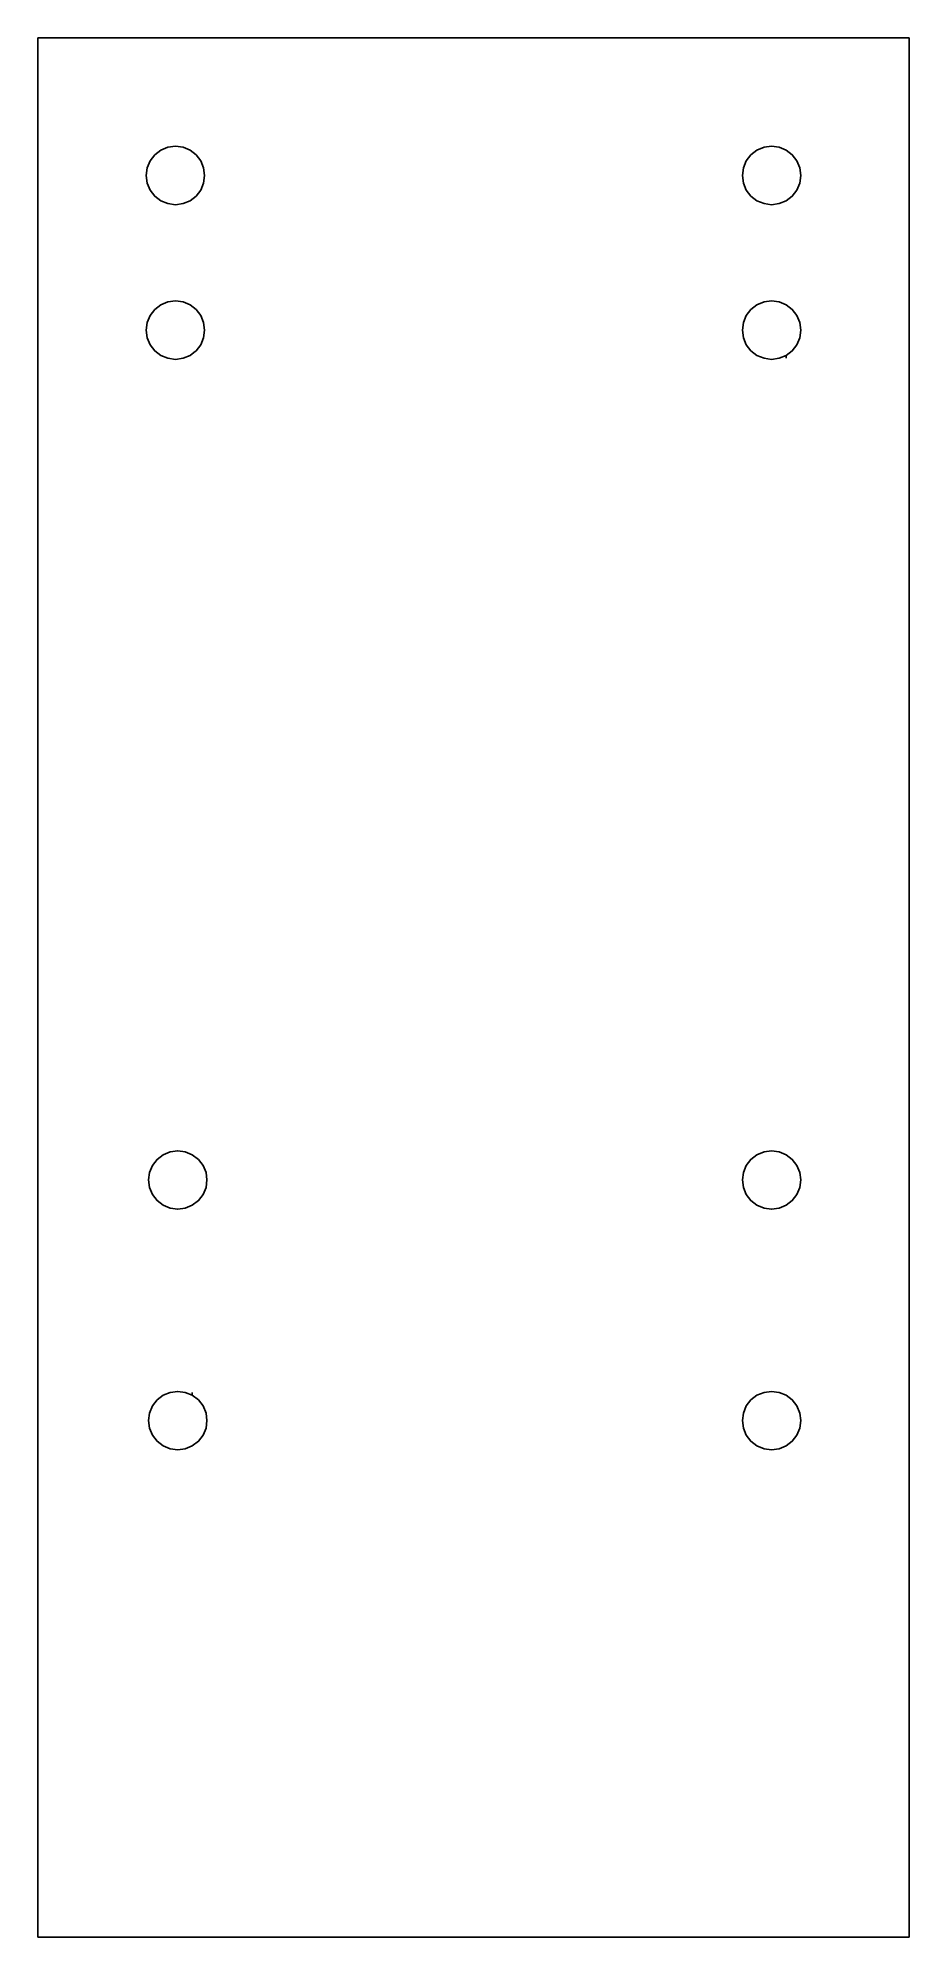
# Model space of a CAD drawing. Header units: metres. Extents: x 0 to 51, y -111 to 0.
import ezdxf

# ---------------------------------------------------------------- set-up
doc = ezdxf.new("R2010")
doc.units = ezdxf.units.M

msp = doc.modelspace()

# ---------------------------------------------------------------- linework, layer by layer
at = {"layer": 'Group#11'}
for p, q in [((43.54, -18.47, 4), (43.54, -18.64, 4)), ((8.98, -78.98, 4), (8.98, -78.81, 4))]:
    msp.add_line(p, q, dxfattribs=at)
for points in [[(0, 0, 4), (50.69, 0, 4), (50.69, 0, -6), (0, 0, -6), (0, 0, 4)], [(0, 0, -6), (50.69, 0, -6), (50.69, -110.5, -6), (0, -110.5, -6), (0, 0, -6)], [(0, -110.5, 4), (0, 0, 4), (0, 0, -6), (0, -110.5, -6), (0, -110.5, 4)], [(0, -110.5, 4), (50.69, -110.5, 4), (50.69, 0, 4), (0, 0, 4), (0, -110.5, 4)], [(50.69, 0, 4), (50.69, -110.5, 4), (50.69, -110.5, -6), (50.69, 0, -6), (50.69, 0, 4)], [(9.47, -7.15, -6), (9.2, -6.8, -6), (8.85, -6.53, -6), (8.44, -6.36, -6), (8, -6.3, -6), (7.56, -6.36, -6), (7.15, -6.53, -6), (6.8, -6.8, -6), (6.53, -7.15, -6), (6.36, -7.56, -6), (6.3, -8, -6), (6.36, -8.44, -6), (6.53, -8.85, -6), (6.8, -9.2, -6), (7.15, -9.47, -6), (7.56, -9.64, -6), (8, -9.7, -6), (8.44, -9.64, -6), (8.85, -9.47, -6), (9.2, -9.2, -6), (9.47, -8.85, -6), (9.64, -8.44, -6), (9.7, -8, -6), (9.64, -7.56, -6), (9.47, -7.15, -6)], [(7.15, -6.53, 4), (7.56, -6.36, 4), (8, -6.3, 4), (8.44, -6.36, 4), (8.85, -6.53, 4), (9.2, -6.8, 4), (9.47, -7.15, 4), (9.64, -7.56, 4), (9.7, -8, 4), (9.64, -8.44, 4), (9.47, -8.85, 4), (9.2, -9.2, 4), (8.85, -9.47, 4), (8.44, -9.64, 4), (8, -9.7, 4), (7.56, -9.64, 4), (7.15, -9.47, 4), (6.8, -9.2, 4), (6.53, -8.85, 4), (6.36, -8.44, 4), (6.3, -8, 4), (6.36, -7.56, 4), (6.53, -7.15, 4), (6.8, -6.8, 4), (7.15, -6.53, 4)], [(7.15, -6.53, 4), (6.8, -6.8, 4), (6.8, -6.8, -6), (7.15, -6.53, -6), (7.15, -6.53, 4)], [(7.56, -6.36, 4), (7.15, -6.53, 4), (7.15, -6.53, -6), (7.56, -6.36, -6), (7.56, -6.36, 4)], [(8, -6.3, 4), (7.56, -6.36, 4), (7.56, -6.36, -6), (8, -6.3, -6), (8, -6.3, 4)], [(8.44, -6.36, 4), (8, -6.3, 4), (8, -6.3, -6), (8.44, -6.36, -6), (8.44, -6.36, 4)], [(8.85, -6.53, 4), (8.44, -6.36, 4), (8.44, -6.36, -6), (8.85, -6.53, -6), (8.85, -6.53, 4)], [(9.2, -6.8, 4), (8.85, -6.53, 4), (8.85, -6.53, -6), (9.2, -6.8, -6), (9.2, -6.8, 4)], [(42.69, -6.3, -6), (42.25, -6.36, -6), (41.84, -6.53, -6), (41.49, -6.8, -6), (41.22, -7.15, -6), (41.05, -7.56, -6), (40.99, -8, -6), (41.05, -8.44, -6), (41.22, -8.85, -6), (41.49, -9.2, -6), (41.84, -9.47, -6), (42.25, -9.64, -6), (42.69, -9.7, -6), (43.13, -9.64, -6), (43.54, -9.47, -6), (43.89, -9.2, -6), (44.16, -8.85, -6), (44.33, -8.44, -6), (44.39, -8, -6), (44.33, -7.56, -6), (44.16, -7.15, -6), (43.89, -6.8, -6), (43.54, -6.53, -6), (43.13, -6.36, -6), (42.69, -6.3, -6)], [(42.25, -9.64, 4), (41.84, -9.47, 4), (41.49, -9.2, 4), (41.22, -8.85, 4), (41.05, -8.44, 4), (40.99, -8, 4), (41.05, -7.56, 4), (41.22, -7.15, 4), (41.49, -6.8, 4), (41.84, -6.53, 4), (42.25, -6.36, 4), (42.69, -6.3, 4), (43.13, -6.36, 4), (43.54, -6.53, 4), (43.89, -6.8, 4), (44.16, -7.15, 4), (44.33, -7.56, 4), (44.39, -8, 4), (44.33, -8.44, 4), (44.16, -8.85, 4), (43.89, -9.2, 4), (43.54, -9.47, 4), (43.13, -9.64, 4), (42.69, -9.7, 4), (42.25, -9.64, 4)], [(41.84, -6.53, 4), (41.49, -6.8, 4), (41.49, -6.8, -6), (41.84, -6.53, -6), (41.84, -6.53, 4)], [(42.25, -6.36, 4), (41.84, -6.53, 4), (41.84, -6.53, -6), (42.25, -6.36, -6), (42.25, -6.36, 4)], [(42.69, -6.3, 4), (42.25, -6.36, 4), (42.25, -6.36, -6), (42.69, -6.3, -6), (42.69, -6.3, 4)], [(43.13, -6.36, 4), (42.69, -6.3, 4), (42.69, -6.3, -6), (43.13, -6.36, -6), (43.13, -6.36, 4)], [(43.54, -6.53, 4), (43.13, -6.36, 4), (43.13, -6.36, -6), (43.54, -6.53, -6), (43.54, -6.53, 4)], [(43.89, -6.8, 4), (43.54, -6.53, 4), (43.54, -6.53, -6), (43.89, -6.8, -6), (43.89, -6.8, 4)], [(6.36, -7.56, 4), (6.3, -8, 4), (6.3, -8, -6), (6.36, -7.56, -6), (6.36, -7.56, 4)], [(6.53, -7.15, 4), (6.36, -7.56, 4), (6.36, -7.56, -6), (6.53, -7.15, -6), (6.53, -7.15, 4)], [(6.8, -6.8, 4), (6.53, -7.15, 4), (6.53, -7.15, -6), (6.8, -6.8, -6), (6.8, -6.8, 4)], [(9.47, -7.15, 4), (9.2, -6.8, 4), (9.2, -6.8, -6), (9.47, -7.15, -6), (9.47, -7.15, 4)], [(9.64, -7.56, 4), (9.47, -7.15, 4), (9.47, -7.15, -6), (9.64, -7.56, -6), (9.64, -7.56, 4)], [(9.7, -8, 4), (9.64, -7.56, 4), (9.64, -7.56, -6), (9.7, -8, -6), (9.7, -8, 4)], [(41.05, -7.56, 4), (40.99, -8, 4), (40.99, -8, -6), (41.05, -7.56, -6), (41.05, -7.56, 4)], [(41.22, -7.15, 4), (41.05, -7.56, 4), (41.05, -7.56, -6), (41.22, -7.15, -6), (41.22, -7.15, 4)], [(41.49, -6.8, 4), (41.22, -7.15, 4), (41.22, -7.15, -6), (41.49, -6.8, -6), (41.49, -6.8, 4)], [(44.16, -7.15, 4), (43.89, -6.8, 4), (43.89, -6.8, -6), (44.16, -7.15, -6), (44.16, -7.15, 4)], [(44.33, -7.56, 4), (44.16, -7.15, 4), (44.16, -7.15, -6), (44.33, -7.56, -6), (44.33, -7.56, 4)], [(44.39, -8, 4), (44.33, -7.56, 4), (44.33, -7.56, -6), (44.39, -8, -6), (44.39, -8, 4)], [(6.3, -8, 4), (6.36, -8.44, 4), (6.36, -8.44, -6), (6.3, -8, -6), (6.3, -8, 4)], [(6.36, -8.44, 4), (6.53, -8.85, 4), (6.53, -8.85, -6), (6.36, -8.44, -6), (6.36, -8.44, 4)], [(9.47, -8.85, 4), (9.64, -8.44, 4), (9.64, -8.44, -6), (9.47, -8.85, -6), (9.47, -8.85, 4)], [(9.64, -8.44, 4), (9.7, -8, 4), (9.7, -8, -6), (9.64, -8.44, -6), (9.64, -8.44, 4)], [(40.99, -8, 4), (41.05, -8.44, 4), (41.05, -8.44, -6), (40.99, -8, -6), (40.99, -8, 4)], [(41.05, -8.44, 4), (41.22, -8.85, 4), (41.22, -8.85, -6), (41.05, -8.44, -6), (41.05, -8.44, 4)], [(44.16, -8.85, 4), (44.33, -8.44, 4), (44.33, -8.44, -6), (44.16, -8.85, -6), (44.16, -8.85, 4)], [(44.33, -8.44, 4), (44.39, -8, 4), (44.39, -8, -6), (44.33, -8.44, -6), (44.33, -8.44, 4)], [(6.53, -8.85, 4), (6.8, -9.2, 4), (6.8, -9.2, -6), (6.53, -8.85, -6), (6.53, -8.85, 4)], [(6.8, -9.2, 4), (7.15, -9.47, 4), (7.15, -9.47, -6), (6.8, -9.2, -6), (6.8, -9.2, 4)], [(7.15, -9.47, 4), (7.56, -9.64, 4), (7.56, -9.64, -6), (7.15, -9.47, -6), (7.15, -9.47, 4)], [(7.56, -9.64, 4), (8, -9.7, 4), (8, -9.7, -6), (7.56, -9.64, -6), (7.56, -9.64, 4)], [(8, -9.7, 4), (8.44, -9.64, 4), (8.44, -9.64, -6), (8, -9.7, -6), (8, -9.7, 4)], [(8.44, -9.64, 4), (8.85, -9.47, 4), (8.85, -9.47, -6), (8.44, -9.64, -6), (8.44, -9.64, 4)], [(8.85, -9.47, 4), (9.2, -9.2, 4), (9.2, -9.2, -6), (8.85, -9.47, -6), (8.85, -9.47, 4)], [(9.2, -9.2, 4), (9.47, -8.85, 4), (9.47, -8.85, -6), (9.2, -9.2, -6), (9.2, -9.2, 4)], [(41.22, -8.85, 4), (41.49, -9.2, 4), (41.49, -9.2, -6), (41.22, -8.85, -6), (41.22, -8.85, 4)], [(41.49, -9.2, 4), (41.84, -9.47, 4), (41.84, -9.47, -6), (41.49, -9.2, -6), (41.49, -9.2, 4)], [(41.84, -9.47, 4), (42.25, -9.64, 4), (42.25, -9.64, -6), (41.84, -9.47, -6), (41.84, -9.47, 4)], [(42.25, -9.64, 4), (42.69, -9.7, 4), (42.69, -9.7, -6), (42.25, -9.64, -6), (42.25, -9.64, 4)], [(42.69, -9.7, 4), (43.13, -9.64, 4), (43.13, -9.64, -6), (42.69, -9.7, -6), (42.69, -9.7, 4)], [(43.13, -9.64, 4), (43.54, -9.47, 4), (43.54, -9.47, -6), (43.13, -9.64, -6), (43.13, -9.64, 4)], [(43.54, -9.47, 4), (43.89, -9.2, 4), (43.89, -9.2, -6), (43.54, -9.47, -6), (43.54, -9.47, 4)], [(43.89, -9.2, 4), (44.16, -8.85, 4), (44.16, -8.85, -6), (43.89, -9.2, -6), (43.89, -9.2, 4)], [(8.85, -18.47, -6), (9.07, -18.3, -6), (9.2, -18.2, -6), (9.47, -17.85, -6), (9.64, -17.44, -6), (9.7, -17, -6), (9.64, -16.56, -6), (9.47, -16.15, -6), (9.2, -15.8, -6), (8.85, -15.53, -6), (8.44, -15.36, -6), (8, -15.3, -6), (7.56, -15.36, -6), (7.15, -15.53, -6), (6.8, -15.8, -6), (6.53, -16.15, -6), (6.36, -16.56, -6), (6.3, -17, -6), (6.36, -17.44, -6), (6.53, -17.85, -6), (6.8, -18.2, -6), (7.15, -18.47, -6), (7.56, -18.64, -6), (8, -18.7, -6), (8.44, -18.64, -6), (8.85, -18.47, -6)], [(9.2, -18.2, 4), (9.07, -18.3, 4), (8.85, -18.47, 4), (8.44, -18.64, 4), (8, -18.7, 4), (7.56, -18.64, 4), (7.15, -18.47, 4), (6.8, -18.2, 4), (6.53, -17.85, 4), (6.36, -17.44, 4), (6.3, -17, 4), (6.36, -16.56, 4), (6.53, -16.15, 4), (6.8, -15.8, 4), (7.15, -15.53, 4), (7.56, -15.36, 4), (8, -15.3, 4), (8.44, -15.36, 4), (8.85, -15.53, 4), (9.2, -15.8, 4), (9.47, -16.15, 4), (9.64, -16.56, 4), (9.7, -17, 4), (9.64, -17.44, 4), (9.47, -17.85, 4), (9.2, -18.2, 4)], [(7.56, -15.36, 4), (7.15, -15.53, 4), (7.15, -15.53, -6), (7.56, -15.36, -6), (7.56, -15.36, 4)], [(8, -15.3, 4), (7.56, -15.36, 4), (7.56, -15.36, -6), (8, -15.3, -6), (8, -15.3, 4)], [(8.44, -15.36, 4), (8, -15.3, 4), (8, -15.3, -6), (8.44, -15.36, -6), (8.44, -15.36, 4)], [(8.85, -15.53, 4), (8.44, -15.36, 4), (8.44, -15.36, -6), (8.85, -15.53, -6), (8.85, -15.53, 4)], [(43.13, -18.64, -6), (43.54, -18.47, -6), (43.89, -18.2, -6), (44.16, -17.85, -6), (44.33, -17.44, -6), (44.39, -17, -6), (44.33, -16.56, -6), (44.16, -16.15, -6), (43.89, -15.8, -6), (43.54, -15.53, -6), (43.13, -15.36, -6), (42.69, -15.3, -6), (42.25, -15.36, -6), (41.84, -15.53, -6), (41.49, -15.8, -6), (41.22, -16.15, -6), (41.05, -16.56, -6), (40.99, -17, -6), (41.05, -17.44, -6), (41.22, -17.85, -6), (41.49, -18.2, -6), (41.84, -18.47, -6), (42.25, -18.64, -6), (42.69, -18.7, -6), (43.13, -18.64, -6)], [(42.25, -15.36, 4), (42.69, -15.3, 4), (43.13, -15.36, 4), (43.54, -15.53, 4), (43.89, -15.8, 4), (44.16, -16.15, 4), (44.33, -16.56, 4), (44.39, -17, 4), (44.33, -17.44, 4), (44.16, -17.85, 4), (43.89, -18.2, 4), (43.54, -18.47, 4), (43.13, -18.64, 4), (42.69, -18.7, 4), (42.25, -18.64, 4), (41.84, -18.47, 4), (41.49, -18.2, 4), (41.22, -17.85, 4), (41.05, -17.44, 4), (40.99, -17, 4), (41.05, -16.56, 4), (41.22, -16.15, 4), (41.49, -15.8, 4), (41.84, -15.53, 4), (42.25, -15.36, 4)], [(42.25, -15.36, 4), (41.84, -15.53, 4), (41.84, -15.53, -6), (42.25, -15.36, -6), (42.25, -15.36, 4)], [(42.69, -15.3, 4), (42.25, -15.36, 4), (42.25, -15.36, -6), (42.69, -15.3, -6), (42.69, -15.3, 4)], [(43.13, -15.36, 4), (42.69, -15.3, 4), (42.69, -15.3, -6), (43.13, -15.36, -6), (43.13, -15.36, 4)], [(43.54, -15.53, 4), (43.13, -15.36, 4), (43.13, -15.36, -6), (43.54, -15.53, -6), (43.54, -15.53, 4)], [(6.36, -16.56, 4), (6.3, -17, 4), (6.3, -17, -6), (6.36, -16.56, -6), (6.36, -16.56, 4)], [(6.53, -16.15, 4), (6.36, -16.56, 4), (6.36, -16.56, -6), (6.53, -16.15, -6), (6.53, -16.15, 4)], [(6.8, -15.8, 4), (6.53, -16.15, 4), (6.53, -16.15, -6), (6.8, -15.8, -6), (6.8, -15.8, 4)], [(7.15, -15.53, 4), (6.8, -15.8, 4), (6.8, -15.8, -6), (7.15, -15.53, -6), (7.15, -15.53, 4)], [(9.2, -15.8, 4), (8.85, -15.53, 4), (8.85, -15.53, -6), (9.2, -15.8, -6), (9.2, -15.8, 4)], [(9.47, -16.15, 4), (9.2, -15.8, 4), (9.2, -15.8, -6), (9.47, -16.15, -6), (9.47, -16.15, 4)], [(9.64, -16.56, 4), (9.47, -16.15, 4), (9.47, -16.15, -6), (9.64, -16.56, -6), (9.64, -16.56, 4)], [(9.7, -17, 4), (9.64, -16.56, 4), (9.64, -16.56, -6), (9.7, -17, -6), (9.7, -17, 4)], [(41.05, -16.56, 4), (40.99, -17, 4), (40.99, -17, -6), (41.05, -16.56, -6), (41.05, -16.56, 4)], [(41.22, -16.15, 4), (41.05, -16.56, 4), (41.05, -16.56, -6), (41.22, -16.15, -6), (41.22, -16.15, 4)], [(41.49, -15.8, 4), (41.22, -16.15, 4), (41.22, -16.15, -6), (41.49, -15.8, -6), (41.49, -15.8, 4)], [(41.84, -15.53, 4), (41.49, -15.8, 4), (41.49, -15.8, -6), (41.84, -15.53, -6), (41.84, -15.53, 4)], [(43.89, -15.8, 4), (43.54, -15.53, 4), (43.54, -15.53, -6), (43.89, -15.8, -6), (43.89, -15.8, 4)], [(44.16, -16.15, 4), (43.89, -15.8, 4), (43.89, -15.8, -6), (44.16, -16.15, -6), (44.16, -16.15, 4)], [(44.33, -16.56, 4), (44.16, -16.15, 4), (44.16, -16.15, -6), (44.33, -16.56, -6), (44.33, -16.56, 4)], [(44.39, -17, 4), (44.33, -16.56, 4), (44.33, -16.56, -6), (44.39, -17, -6), (44.39, -17, 4)], [(6.3, -17, 4), (6.36, -17.44, 4), (6.36, -17.44, -6), (6.3, -17, -6), (6.3, -17, 4)], [(6.36, -17.44, 4), (6.53, -17.85, 4), (6.53, -17.85, -6), (6.36, -17.44, -6), (6.36, -17.44, 4)], [(9.47, -17.85, 4), (9.64, -17.44, 4), (9.64, -17.44, -6), (9.47, -17.85, -6), (9.47, -17.85, 4)], [(9.64, -17.44, 4), (9.7, -17, 4), (9.7, -17, -6), (9.64, -17.44, -6), (9.64, -17.44, 4)], [(40.99, -17, 4), (41.05, -17.44, 4), (41.05, -17.44, -6), (40.99, -17, -6), (40.99, -17, 4)], [(41.05, -17.44, 4), (41.22, -17.85, 4), (41.22, -17.85, -6), (41.05, -17.44, -6), (41.05, -17.44, 4)], [(44.16, -17.85, 4), (44.33, -17.44, 4), (44.33, -17.44, -6), (44.16, -17.85, -6), (44.16, -17.85, 4)], [(44.33, -17.44, 4), (44.39, -17, 4), (44.39, -17, -6), (44.33, -17.44, -6), (44.33, -17.44, 4)], [(6.53, -17.85, 4), (6.8, -18.2, 4), (6.8, -18.2, -6), (6.53, -17.85, -6), (6.53, -17.85, 4)], [(6.8, -18.2, 4), (7.15, -18.47, 4), (7.15, -18.47, -6), (6.8, -18.2, -6), (6.8, -18.2, 4)], [(7.15, -18.47, 4), (7.56, -18.64, 4), (7.56, -18.64, -6), (7.15, -18.47, -6), (7.15, -18.47, 4)], [(7.56, -18.64, 4), (8, -18.7, 4), (8, -18.7, -6), (7.56, -18.64, -6), (7.56, -18.64, 4)], [(8, -18.7, 4), (8.44, -18.64, 4), (8.44, -18.64, -6), (8, -18.7, -6), (8, -18.7, 4)], [(8.44, -18.64, 4), (8.85, -18.47, 4), (8.85, -18.47, -6), (8.44, -18.64, -6), (8.44, -18.64, 4)], [(8.85, -18.47, 4), (9.07, -18.3, 4), (9.07, -18.3, -6), (8.85, -18.47, -6), (8.85, -18.47, 4)], [(9.07, -18.3, 4), (9.2, -18.2, 4), (9.2, -18.2, -6), (9.07, -18.3, -6), (9.07, -18.3, 4)], [(9.2, -18.2, 4), (9.47, -17.85, 4), (9.47, -17.85, -6), (9.2, -18.2, -6), (9.2, -18.2, 4)], [(41.22, -17.85, 4), (41.49, -18.2, 4), (41.49, -18.2, -6), (41.22, -17.85, -6), (41.22, -17.85, 4)], [(41.49, -18.2, 4), (41.84, -18.47, 4), (41.84, -18.47, -6), (41.49, -18.2, -6), (41.49, -18.2, 4)], [(41.84, -18.47, 4), (42.25, -18.64, 4), (42.25, -18.64, -6), (41.84, -18.47, -6), (41.84, -18.47, 4)], [(42.25, -18.64, 4), (42.69, -18.7, 4), (42.69, -18.7, -6), (42.25, -18.64, -6), (42.25, -18.64, 4)], [(42.69, -18.7, 4), (43.13, -18.64, 4), (43.13, -18.64, -6), (42.69, -18.7, -6), (42.69, -18.7, 4)], [(43.13, -18.64, 4), (43.54, -18.47, 4), (43.54, -18.47, -6), (43.13, -18.64, -6), (43.13, -18.64, 4)], [(43.54, -18.47, 4), (43.89, -18.2, 4), (43.89, -18.2, -6), (43.54, -18.47, -6), (43.54, -18.47, 4)], [(43.89, -18.2, 4), (44.16, -17.85, 4), (44.16, -17.85, -6), (43.89, -18.2, -6), (43.89, -18.2, 4)], [(8.13, -68.15, -6), (8.57, -68.09, -6), (8.98, -67.92, -6), (9.34, -67.65, -6), (9.61, -67.3, -6), (9.78, -66.89, -6), (9.83, -66.45, -6), (9.78, -66.01, -6), (9.61, -65.6, -6), (9.34, -65.25, -6), (8.98, -64.98, -6), (8.57, -64.81, -6), (8.13, -64.75, -6), (7.69, -64.81, -6), (7.28, -64.98, -6), (6.93, -65.25, -6), (6.66, -65.6, -6), (6.49, -66.01, -6), (6.43, -66.45, -6), (6.49, -66.89, -6), (6.66, -67.3, -6), (6.93, -67.65, -6), (7.28, -67.92, -6), (7.69, -68.09, -6), (8.13, -68.15, -6)], [(9.34, -65.25, 4), (9.61, -65.6, 4), (9.78, -66.01, 4), (9.83, -66.45, 4), (9.78, -66.89, 4), (9.61, -67.3, 4), (9.34, -67.65, 4), (8.98, -67.92, 4), (8.57, -68.09, 4), (8.13, -68.15, 4), (7.69, -68.09, 4), (7.28, -67.92, 4), (6.93, -67.65, 4), (6.66, -67.3, 4), (6.49, -66.89, 4), (6.43, -66.45, 4), (6.49, -66.01, 4), (6.66, -65.6, 4), (6.93, -65.25, 4), (7.28, -64.98, 4), (7.69, -64.81, 4), (8.13, -64.75, 4), (8.57, -64.81, 4), (8.98, -64.98, 4), (9.34, -65.25, 4)], [(7.28, -64.98, 4), (6.93, -65.25, 4), (6.93, -65.25, -6), (7.28, -64.98, -6), (7.28, -64.98, 4)], [(7.69, -64.81, 4), (7.28, -64.98, 4), (7.28, -64.98, -6), (7.69, -64.81, -6), (7.69, -64.81, 4)], [(8.13, -64.75, 4), (7.69, -64.81, 4), (7.69, -64.81, -6), (8.13, -64.75, -6), (8.13, -64.75, 4)], [(8.57, -64.81, 4), (8.13, -64.75, 4), (8.13, -64.75, -6), (8.57, -64.81, -6), (8.57, -64.81, 4)], [(8.98, -64.98, 4), (8.57, -64.81, 4), (8.57, -64.81, -6), (8.98, -64.98, -6), (8.98, -64.98, 4)], [(9.34, -65.25, 4), (8.98, -64.98, 4), (8.98, -64.98, -6), (9.34, -65.25, -6), (9.34, -65.25, 4)], [(42.25, -68.09, -6), (42.69, -68.15, -6), (43.13, -68.09, -6), (43.54, -67.92, -6), (43.89, -67.65, -6), (44.16, -67.3, -6), (44.33, -66.89, -6), (44.39, -66.45, -6), (44.33, -66.01, -6), (44.16, -65.6, -6), (43.89, -65.25, -6), (43.54, -64.98, -6), (43.13, -64.81, -6), (42.69, -64.75, -6), (42.25, -64.81, -6), (41.84, -64.98, -6), (41.49, -65.25, -6), (41.22, -65.6, -6), (41.05, -66.01, -6), (40.99, -66.45, -6), (41.05, -66.89, -6), (41.22, -67.3, -6), (41.49, -67.65, -6), (41.84, -67.92, -6), (42.25, -68.09, -6)], [(43.89, -65.25, 4), (44.16, -65.6, 4), (44.33, -66.01, 4), (44.39, -66.45, 4), (44.33, -66.89, 4), (44.16, -67.3, 4), (43.89, -67.65, 4), (43.54, -67.92, 4), (43.13, -68.09, 4), (42.69, -68.15, 4), (42.25, -68.09, 4), (41.84, -67.92, 4), (41.49, -67.65, 4), (41.22, -67.3, 4), (41.05, -66.89, 4), (40.99, -66.45, 4), (41.05, -66.01, 4), (41.22, -65.6, 4), (41.49, -65.25, 4), (41.84, -64.98, 4), (42.25, -64.81, 4), (42.69, -64.75, 4), (43.13, -64.81, 4), (43.54, -64.98, 4), (43.89, -65.25, 4)], [(41.84, -64.98, 4), (41.49, -65.25, 4), (41.49, -65.25, -6), (41.84, -64.98, -6), (41.84, -64.98, 4)], [(42.25, -64.81, 4), (41.84, -64.98, 4), (41.84, -64.98, -6), (42.25, -64.81, -6), (42.25, -64.81, 4)], [(42.69, -64.75, 4), (42.25, -64.81, 4), (42.25, -64.81, -6), (42.69, -64.75, -6), (42.69, -64.75, 4)], [(43.13, -64.81, 4), (42.69, -64.75, 4), (42.69, -64.75, -6), (43.13, -64.81, -6), (43.13, -64.81, 4)], [(43.54, -64.98, 4), (43.13, -64.81, 4), (43.13, -64.81, -6), (43.54, -64.98, -6), (43.54, -64.98, 4)], [(43.89, -65.25, 4), (43.54, -64.98, 4), (43.54, -64.98, -6), (43.89, -65.25, -6), (43.89, -65.25, 4)], [(6.49, -66.01, 4), (6.43, -66.45, 4), (6.43, -66.45, -6), (6.49, -66.01, -6), (6.49, -66.01, 4)], [(6.66, -65.6, 4), (6.49, -66.01, 4), (6.49, -66.01, -6), (6.66, -65.6, -6), (6.66, -65.6, 4)], [(6.93, -65.25, 4), (6.66, -65.6, 4), (6.66, -65.6, -6), (6.93, -65.25, -6), (6.93, -65.25, 4)], [(9.61, -65.6, 4), (9.34, -65.25, 4), (9.34, -65.25, -6), (9.61, -65.6, -6), (9.61, -65.6, 4)], [(9.78, -66.01, 4), (9.61, -65.6, 4), (9.61, -65.6, -6), (9.78, -66.01, -6), (9.78, -66.01, 4)], [(9.83, -66.45, 4), (9.78, -66.01, 4), (9.78, -66.01, -6), (9.83, -66.45, -6), (9.83, -66.45, 4)], [(41.05, -66.01, 4), (40.99, -66.45, 4), (40.99, -66.45, -6), (41.05, -66.01, -6), (41.05, -66.01, 4)], [(41.22, -65.6, 4), (41.05, -66.01, 4), (41.05, -66.01, -6), (41.22, -65.6, -6), (41.22, -65.6, 4)], [(41.49, -65.25, 4), (41.22, -65.6, 4), (41.22, -65.6, -6), (41.49, -65.25, -6), (41.49, -65.25, 4)], [(44.16, -65.6, 4), (43.89, -65.25, 4), (43.89, -65.25, -6), (44.16, -65.6, -6), (44.16, -65.6, 4)], [(44.33, -66.01, 4), (44.16, -65.6, 4), (44.16, -65.6, -6), (44.33, -66.01, -6), (44.33, -66.01, 4)], [(44.39, -66.45, 4), (44.33, -66.01, 4), (44.33, -66.01, -6), (44.39, -66.45, -6), (44.39, -66.45, 4)], [(6.43, -66.45, 4), (6.49, -66.89, 4), (6.49, -66.89, -6), (6.43, -66.45, -6), (6.43, -66.45, 4)], [(6.49, -66.89, 4), (6.66, -67.3, 4), (6.66, -67.3, -6), (6.49, -66.89, -6), (6.49, -66.89, 4)], [(6.66, -67.3, 4), (6.93, -67.65, 4), (6.93, -67.65, -6), (6.66, -67.3, -6), (6.66, -67.3, 4)], [(9.34, -67.65, 4), (9.61, -67.3, 4), (9.61, -67.3, -6), (9.34, -67.65, -6), (9.34, -67.65, 4)], [(9.61, -67.3, 4), (9.78, -66.89, 4), (9.78, -66.89, -6), (9.61, -67.3, -6), (9.61, -67.3, 4)], [(9.78, -66.89, 4), (9.83, -66.45, 4), (9.83, -66.45, -6), (9.78, -66.89, -6), (9.78, -66.89, 4)], [(40.99, -66.45, 4), (41.05, -66.89, 4), (41.05, -66.89, -6), (40.99, -66.45, -6), (40.99, -66.45, 4)], [(41.05, -66.89, 4), (41.22, -67.3, 4), (41.22, -67.3, -6), (41.05, -66.89, -6), (41.05, -66.89, 4)], [(41.22, -67.3, 4), (41.49, -67.65, 4), (41.49, -67.65, -6), (41.22, -67.3, -6), (41.22, -67.3, 4)], [(43.89, -67.65, 4), (44.16, -67.3, 4), (44.16, -67.3, -6), (43.89, -67.65, -6), (43.89, -67.65, 4)], [(44.16, -67.3, 4), (44.33, -66.89, 4), (44.33, -66.89, -6), (44.16, -67.3, -6), (44.16, -67.3, 4)], [(44.33, -66.89, 4), (44.39, -66.45, 4), (44.39, -66.45, -6), (44.33, -66.89, -6), (44.33, -66.89, 4)], [(6.93, -67.65, 4), (7.28, -67.92, 4), (7.28, -67.92, -6), (6.93, -67.65, -6), (6.93, -67.65, 4)], [(7.28, -67.92, 4), (7.69, -68.09, 4), (7.69, -68.09, -6), (7.28, -67.92, -6), (7.28, -67.92, 4)], [(7.69, -68.09, 4), (8.13, -68.15, 4), (8.13, -68.15, -6), (7.69, -68.09, -6), (7.69, -68.09, 4)], [(8.13, -68.15, 4), (8.57, -68.09, 4), (8.57, -68.09, -6), (8.13, -68.15, -6), (8.13, -68.15, 4)], [(8.57, -68.09, 4), (8.98, -67.92, 4), (8.98, -67.92, -6), (8.57, -68.09, -6), (8.57, -68.09, 4)], [(8.98, -67.92, 4), (9.34, -67.65, 4), (9.34, -67.65, -6), (8.98, -67.92, -6), (8.98, -67.92, 4)], [(41.49, -67.65, 4), (41.84, -67.92, 4), (41.84, -67.92, -6), (41.49, -67.65, -6), (41.49, -67.65, 4)], [(41.84, -67.92, 4), (42.25, -68.09, 4), (42.25, -68.09, -6), (41.84, -67.92, -6), (41.84, -67.92, 4)], [(42.25, -68.09, 4), (42.69, -68.15, 4), (42.69, -68.15, -6), (42.25, -68.09, -6), (42.25, -68.09, 4)], [(42.69, -68.15, 4), (43.13, -68.09, 4), (43.13, -68.09, -6), (42.69, -68.15, -6), (42.69, -68.15, 4)], [(43.13, -68.09, 4), (43.54, -67.92, 4), (43.54, -67.92, -6), (43.13, -68.09, -6), (43.13, -68.09, 4)], [(43.54, -67.92, 4), (43.89, -67.65, 4), (43.89, -67.65, -6), (43.54, -67.92, -6), (43.54, -67.92, 4)], [(9.34, -79.25, -6), (8.98, -78.98, -6), (8.57, -78.81, -6), (8.13, -78.75, -6), (7.69, -78.81, -6), (7.28, -78.98, -6), (6.93, -79.25, -6), (6.66, -79.6, -6), (6.49, -80.01, -6), (6.43, -80.45, -6), (6.49, -80.89, -6), (6.66, -81.3, -6), (6.93, -81.65, -6), (7.28, -81.92, -6), (7.69, -82.09, -6), (8.13, -82.15, -6), (8.57, -82.09, -6), (8.98, -81.92, -6), (9.34, -81.65, -6), (9.61, -81.3, -6), (9.78, -80.89, -6), (9.83, -80.45, -6), (9.78, -80.01, -6), (9.61, -79.6, -6), (9.34, -79.25, -6)], [(8.98, -81.92, 4), (8.57, -82.09, 4), (8.13, -82.15, 4), (7.69, -82.09, 4), (7.28, -81.92, 4), (6.93, -81.65, 4), (6.66, -81.3, 4), (6.49, -80.89, 4), (6.43, -80.45, 4), (6.49, -80.01, 4), (6.66, -79.6, 4), (6.93, -79.25, 4), (7.28, -78.98, 4), (7.69, -78.81, 4), (8.13, -78.75, 4), (8.57, -78.81, 4), (8.98, -78.98, 4), (9.34, -79.25, 4), (9.61, -79.6, 4), (9.78, -80.01, 4), (9.83, -80.45, 4), (9.78, -80.89, 4), (9.61, -81.3, 4), (9.34, -81.65, 4), (8.98, -81.92, 4)], [(6.93, -79.25, 4), (6.66, -79.6, 4), (6.66, -79.6, -6), (6.93, -79.25, -6), (6.93, -79.25, 4)], [(7.28, -78.98, 4), (6.93, -79.25, 4), (6.93, -79.25, -6), (7.28, -78.98, -6), (7.28, -78.98, 4)], [(7.69, -78.81, 4), (7.28, -78.98, 4), (7.28, -78.98, -6), (7.69, -78.81, -6), (7.69, -78.81, 4)], [(8.13, -78.75, 4), (7.69, -78.81, 4), (7.69, -78.81, -6), (8.13, -78.75, -6), (8.13, -78.75, 4)], [(8.57, -78.81, 4), (8.13, -78.75, 4), (8.13, -78.75, -6), (8.57, -78.81, -6), (8.57, -78.81, 4)], [(8.98, -78.98, 4), (8.57, -78.81, 4), (8.57, -78.81, -6), (8.98, -78.98, -6), (8.98, -78.98, 4)], [(9.34, -79.25, 4), (8.98, -78.98, 4), (8.98, -78.98, -6), (9.34, -79.25, -6), (9.34, -79.25, 4)], [(9.61, -79.6, 4), (9.34, -79.25, 4), (9.34, -79.25, -6), (9.61, -79.6, -6), (9.61, -79.6, 4)], [(42.25, -82.09, -6), (42.69, -82.15, -6), (43.13, -82.09, -6), (43.54, -81.92, -6), (43.89, -81.65, -6), (44.16, -81.3, -6), (44.33, -80.89, -6), (44.39, -80.45, -6), (44.33, -80.01, -6), (44.16, -79.6, -6), (43.89, -79.25, -6), (43.54, -78.98, -6), (43.13, -78.81, -6), (42.69, -78.75, -6), (42.25, -78.81, -6), (41.84, -78.98, -6), (41.49, -79.25, -6), (41.22, -79.6, -6), (41.05, -80.01, -6), (40.99, -80.45, -6), (41.05, -80.89, -6), (41.22, -81.3, -6), (41.49, -81.65, -6), (41.84, -81.92, -6), (42.25, -82.09, -6)], [(41.05, -80.89, 4), (40.99, -80.45, 4), (41.05, -80.01, 4), (41.22, -79.6, 4), (41.49, -79.25, 4), (41.84, -78.98, 4), (42.25, -78.81, 4), (42.69, -78.75, 4), (43.13, -78.81, 4), (43.54, -78.98, 4), (43.89, -79.25, 4), (44.16, -79.6, 4), (44.33, -80.01, 4), (44.39, -80.45, 4), (44.33, -80.89, 4), (44.16, -81.3, 4), (43.89, -81.65, 4), (43.54, -81.92, 4), (43.13, -82.09, 4), (42.69, -82.15, 4), (42.25, -82.09, 4), (41.84, -81.92, 4), (41.49, -81.65, 4), (41.22, -81.3, 4), (41.05, -80.89, 4)], [(41.49, -79.25, 4), (41.22, -79.6, 4), (41.22, -79.6, -6), (41.49, -79.25, -6), (41.49, -79.25, 4)], [(41.84, -78.98, 4), (41.49, -79.25, 4), (41.49, -79.25, -6), (41.84, -78.98, -6), (41.84, -78.98, 4)], [(42.25, -78.81, 4), (41.84, -78.98, 4), (41.84, -78.98, -6), (42.25, -78.81, -6), (42.25, -78.81, 4)], [(42.69, -78.75, 4), (42.25, -78.81, 4), (42.25, -78.81, -6), (42.69, -78.75, -6), (42.69, -78.75, 4)], [(43.13, -78.81, 4), (42.69, -78.75, 4), (42.69, -78.75, -6), (43.13, -78.81, -6), (43.13, -78.81, 4)], [(43.54, -78.98, 4), (43.13, -78.81, 4), (43.13, -78.81, -6), (43.54, -78.98, -6), (43.54, -78.98, 4)], [(43.89, -79.25, 4), (43.54, -78.98, 4), (43.54, -78.98, -6), (43.89, -79.25, -6), (43.89, -79.25, 4)], [(44.16, -79.6, 4), (43.89, -79.25, 4), (43.89, -79.25, -6), (44.16, -79.6, -6), (44.16, -79.6, 4)], [(6.49, -80.01, 4), (6.43, -80.45, 4), (6.43, -80.45, -6), (6.49, -80.01, -6), (6.49, -80.01, 4)], [(6.43, -80.45, 4), (6.49, -80.89, 4), (6.49, -80.89, -6), (6.43, -80.45, -6), (6.43, -80.45, 4)], [(6.66, -79.6, 4), (6.49, -80.01, 4), (6.49, -80.01, -6), (6.66, -79.6, -6), (6.66, -79.6, 4)], [(9.78, -80.01, 4), (9.61, -79.6, 4), (9.61, -79.6, -6), (9.78, -80.01, -6), (9.78, -80.01, 4)], [(9.83, -80.45, 4), (9.78, -80.01, 4), (9.78, -80.01, -6), (9.83, -80.45, -6), (9.83, -80.45, 4)], [(9.78, -80.89, 4), (9.83, -80.45, 4), (9.83, -80.45, -6), (9.78, -80.89, -6), (9.78, -80.89, 4)], [(41.05, -80.01, 4), (40.99, -80.45, 4), (40.99, -80.45, -6), (41.05, -80.01, -6), (41.05, -80.01, 4)], [(40.99, -80.45, 4), (41.05, -80.89, 4), (41.05, -80.89, -6), (40.99, -80.45, -6), (40.99, -80.45, 4)], [(41.22, -79.6, 4), (41.05, -80.01, 4), (41.05, -80.01, -6), (41.22, -79.6, -6), (41.22, -79.6, 4)], [(44.33, -80.01, 4), (44.16, -79.6, 4), (44.16, -79.6, -6), (44.33, -80.01, -6), (44.33, -80.01, 4)], [(44.39, -80.45, 4), (44.33, -80.01, 4), (44.33, -80.01, -6), (44.39, -80.45, -6), (44.39, -80.45, 4)], [(44.33, -80.89, 4), (44.39, -80.45, 4), (44.39, -80.45, -6), (44.33, -80.89, -6), (44.33, -80.89, 4)], [(6.49, -80.89, 4), (6.66, -81.3, 4), (6.66, -81.3, -6), (6.49, -80.89, -6), (6.49, -80.89, 4)], [(6.66, -81.3, 4), (6.93, -81.65, 4), (6.93, -81.65, -6), (6.66, -81.3, -6), (6.66, -81.3, 4)], [(6.93, -81.65, 4), (7.28, -81.92, 4), (7.28, -81.92, -6), (6.93, -81.65, -6), (6.93, -81.65, 4)], [(8.98, -81.92, 4), (9.34, -81.65, 4), (9.34, -81.65, -6), (8.98, -81.92, -6), (8.98, -81.92, 4)], [(9.34, -81.65, 4), (9.61, -81.3, 4), (9.61, -81.3, -6), (9.34, -81.65, -6), (9.34, -81.65, 4)], [(9.61, -81.3, 4), (9.78, -80.89, 4), (9.78, -80.89, -6), (9.61, -81.3, -6), (9.61, -81.3, 4)], [(41.05, -80.89, 4), (41.22, -81.3, 4), (41.22, -81.3, -6), (41.05, -80.89, -6), (41.05, -80.89, 4)], [(41.22, -81.3, 4), (41.49, -81.65, 4), (41.49, -81.65, -6), (41.22, -81.3, -6), (41.22, -81.3, 4)], [(41.49, -81.65, 4), (41.84, -81.92, 4), (41.84, -81.92, -6), (41.49, -81.65, -6), (41.49, -81.65, 4)], [(43.54, -81.92, 4), (43.89, -81.65, 4), (43.89, -81.65, -6), (43.54, -81.92, -6), (43.54, -81.92, 4)], [(43.89, -81.65, 4), (44.16, -81.3, 4), (44.16, -81.3, -6), (43.89, -81.65, -6), (43.89, -81.65, 4)], [(44.16, -81.3, 4), (44.33, -80.89, 4), (44.33, -80.89, -6), (44.16, -81.3, -6), (44.16, -81.3, 4)], [(7.28, -81.92, 4), (7.69, -82.09, 4), (7.69, -82.09, -6), (7.28, -81.92, -6), (7.28, -81.92, 4)], [(7.69, -82.09, 4), (8.13, -82.15, 4), (8.13, -82.15, -6), (7.69, -82.09, -6), (7.69, -82.09, 4)], [(8.13, -82.15, 4), (8.57, -82.09, 4), (8.57, -82.09, -6), (8.13, -82.15, -6), (8.13, -82.15, 4)], [(8.57, -82.09, 4), (8.98, -81.92, 4), (8.98, -81.92, -6), (8.57, -82.09, -6), (8.57, -82.09, 4)], [(41.84, -81.92, 4), (42.25, -82.09, 4), (42.25, -82.09, -6), (41.84, -81.92, -6), (41.84, -81.92, 4)], [(42.25, -82.09, 4), (42.69, -82.15, 4), (42.69, -82.15, -6), (42.25, -82.09, -6), (42.25, -82.09, 4)], [(42.69, -82.15, 4), (43.13, -82.09, 4), (43.13, -82.09, -6), (42.69, -82.15, -6), (42.69, -82.15, 4)], [(43.13, -82.09, 4), (43.54, -81.92, 4), (43.54, -81.92, -6), (43.13, -82.09, -6), (43.13, -82.09, 4)], [(50.69, -110.5, 4), (0, -110.5, 4), (0, -110.5, -6), (50.69, -110.5, -6), (50.69, -110.5, 4)]]:
    msp.add_polyline3d(points, dxfattribs=at)

doc.saveas('drawing.dxf')
